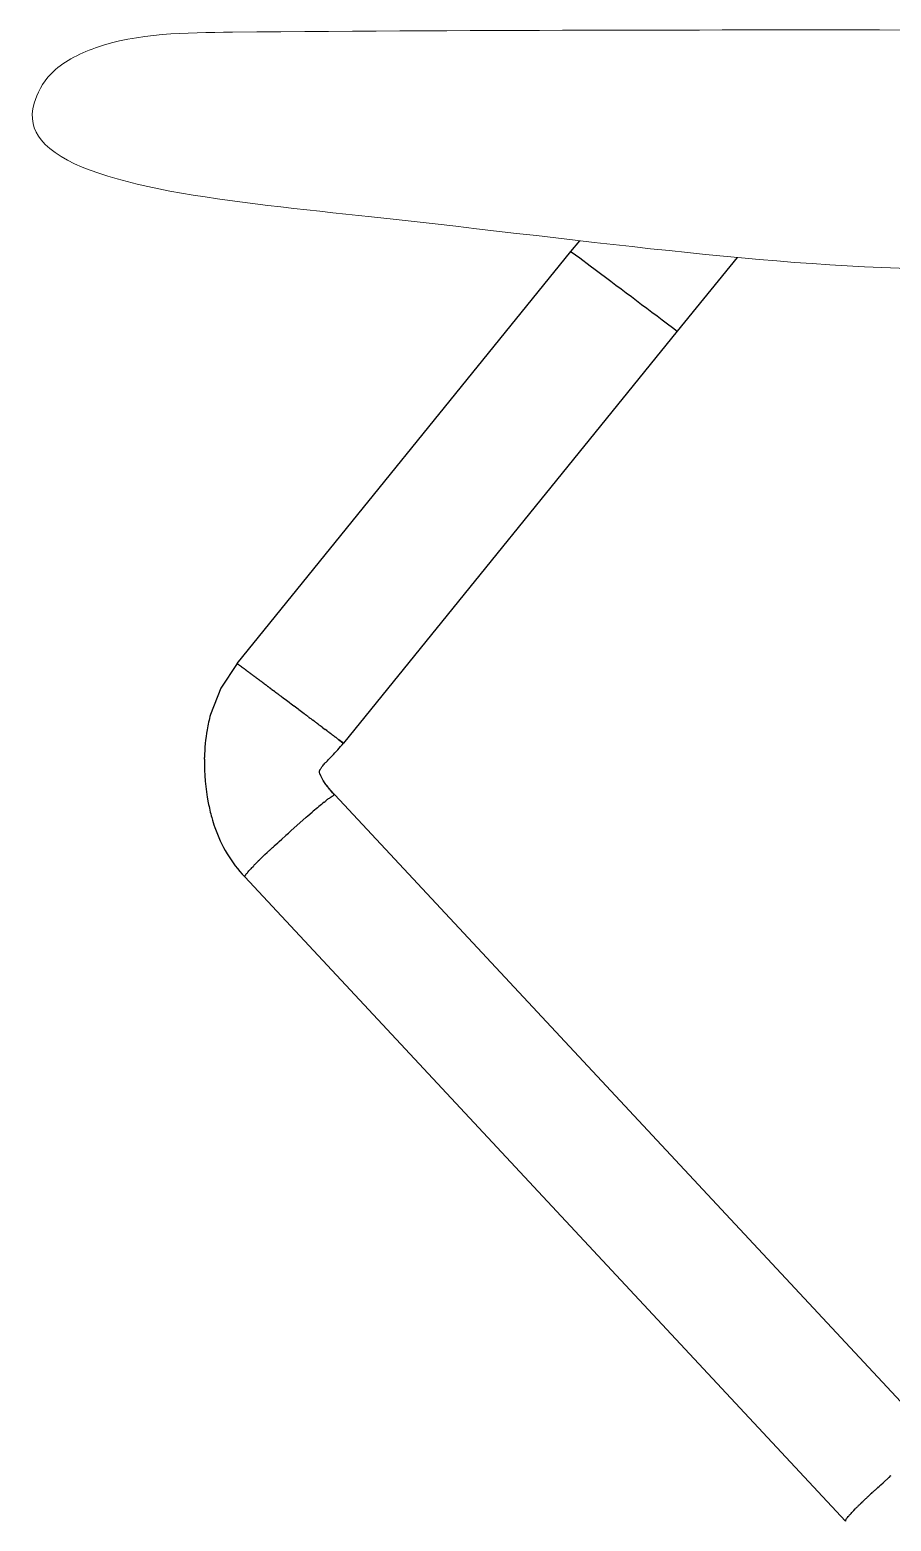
# Model space of a CAD drawing. Header units: millimetres. Extents: x 6152 to 28526, y 1087 to 12861.
# Drawn here: x 17463.2 to 17667.9, y 6131.2 to 6485.5 of the extents above; entities that cross this region are included whole.
import ezdxf

# ---------------------------------------------------------------- set-up
doc = ezdxf.new("R2010")
doc.units = ezdxf.units.MM
doc.header["$LTSCALE"] = 0.05
doc.layers.add('Board', color=52, linetype='Continuous', lineweight=13)

msp = doc.modelspace()

# ---------------------------------------------------------------- linework, layer by layer
for p, q in [((17591.77, 6432.87), (17593.86, 6435.45)), ((17512.42, 6334.97), (17591.77, 6432.87)), ((17631.26, 6431.46), (17617.05, 6413.93)), ((17617.05, 6413.93), (17537.69, 6316.04)), ((17615.92, 6414.8), (17617.05, 6413.93)), ((17512.42, 6334.97), (17512.42, 6334.97)), ((17512.42, 6334.97), (17512.43, 6334.97)), ((17512.42, 6334.97), (17512.42, 6334.97)), ((17512.43, 6334.97), (17512.43, 6334.97)), ((17512.43, 6334.97), (17512.43, 6334.96)), ((17512.44, 6334.96), (17512.43, 6334.96)), ((17512.45, 6334.95), (17512.44, 6334.96)), ((17512.44, 6334.96), (17512.44, 6334.96)), ((17512.45, 6334.95), (17512.46, 6334.95)), ((17512.47, 6334.94), (17512.46, 6334.95)), ((17512.49, 6334.93), (17512.47, 6334.94)), ((17512.47, 6334.94), (17512.47, 6334.94)), ((17512.51, 6334.91), (17512.49, 6334.93)), ((17512.49, 6334.93), (17512.49, 6334.93)), ((17512.51, 6334.91), (17512.56, 6334.88)), ((17512.56, 6334.88), (17512.58, 6334.86)), ((17512.59, 6334.86), (17512.61, 6334.84)), ((17512.62, 6334.83), (17512.61, 6334.84)), ((17512.62, 6334.83), (17512.65, 6334.81)), ((17512.65, 6334.81), (17512.65, 6334.81)), ((17512.65, 6334.81), (17512.68, 6334.79)), ((17512.69, 6334.78), (17512.68, 6334.79)), ((17512.73, 6334.75), (17512.72, 6334.76)), ((17512.77, 6334.72), (17512.76, 6334.73)), ((17512.82, 6334.69), (17512.8, 6334.7)), ((17512.82, 6334.69), (17513.02, 6334.54)), ((17513.04, 6334.53), (17513.02, 6334.54)), ((17513.12, 6334.47), (17513.06, 6334.51)), ((17513.16, 6334.43), (17513.14, 6334.45)), ((17513.21, 6334.4), (17513.19, 6334.42)), ((17513.21, 6334.4), (17513.23, 6334.38)), ((17513.26, 6334.37), (17513.23, 6334.38)), ((17513.26, 6334.37), (17513.28, 6334.35)), ((17513.31, 6334.33), (17513.28, 6334.35)), ((17513.31, 6334.33), (17513.33, 6334.31)), ((17513.36, 6334.29), (17513.33, 6334.31)), ((17513.36, 6334.29), (17513.39, 6334.27)), ((17513.41, 6334.25), (17513.39, 6334.27)), ((17513.41, 6334.25), (17513.44, 6334.23)), ((17513.47, 6334.21), (17513.44, 6334.23)), ((17513.47, 6334.21), (17513.5, 6334.19)), ((17513.53, 6334.16), (17513.5, 6334.19)), ((17513.53, 6334.16), (17513.56, 6334.14)), ((17513.59, 6334.12), (17513.56, 6334.14)), ((17513.59, 6334.12), (17513.61, 6334.11)), ((17513.66, 6334.07), (17513.61, 6334.11)), ((17513.66, 6334.07), (17513.71, 6334.03)), ((17513.72, 6334.02), (17513.77, 6333.99)), ((17513.79, 6333.97), (17513.77, 6333.99)), ((17513.79, 6333.97), (17513.82, 6333.95)), ((17513.86, 6333.92), (17513.82, 6333.95)), ((17513.93, 6333.86), (17513.88, 6333.91)), ((17513.93, 6333.86), (17513.99, 6333.82)), ((17514.01, 6333.81), (17514.05, 6333.78)), ((17514.09, 6333.75), (17514.05, 6333.78)), ((17514.09, 6333.75), (17514.12, 6333.73)), ((17514.16, 6333.69), (17514.12, 6333.73)), ((17514.16, 6333.69), (17514.24, 6333.64)), ((17514.24, 6333.63), (17514.24, 6333.64)), ((17514.24, 6333.63), (17514.31, 6333.59)), ((17514.33, 6333.57), (17514.37, 6333.54)), ((17514.41, 6333.51), (17514.37, 6333.54)), ((17514.41, 6333.51), (17514.44, 6333.49)), ((17514.49, 6333.45), (17514.44, 6333.49)), ((17514.58, 6333.39), (17514.5, 6333.44)), ((17514.75, 6333.26), (17514.63, 6333.34)), ((17514.84, 6333.19), (17514.77, 6333.25)), ((17514.84, 6333.19), (17514.9, 6333.14)), ((17515.02, 6333.05), (17514.97, 6333.09)), ((17515.02, 6333.05), (17515.11, 6332.99)), ((17515.12, 6332.98), (17515.11, 6332.99)), ((17515.12, 6332.98), (17515.18, 6332.94)), ((17515.31, 6332.84), (17515.25, 6332.88)), ((17515.31, 6332.84), (17515.4, 6332.77)), ((17515.41, 6332.77), (17515.4, 6332.77)), ((17515.41, 6332.77), (17515.47, 6332.72)), ((17515.51, 6332.69), (17515.56, 6332.65)), ((17515.61, 6332.62), (17515.7, 6332.55)), ((17515.71, 6332.54), (17515.7, 6332.55)), ((17515.71, 6332.54), (17515.78, 6332.49)), ((17515.92, 6332.39), (17515.86, 6332.43)), ((17515.92, 6332.39), (17516.02, 6332.31)), ((17516.03, 6332.3), (17516.02, 6332.31)), ((17516.03, 6332.3), (17516.1, 6332.25)), ((17516.25, 6332.14), (17516.19, 6332.19)), ((17516.25, 6332.14), (17516.36, 6332.06)), ((17516.36, 6332.06), (17516.36, 6332.06)), ((17516.36, 6332.06), (17516.44, 6332)), ((17516.59, 6331.88), (17516.53, 6331.93)), ((17516.59, 6331.88), (17516.71, 6331.8)), ((17516.71, 6331.8), (17516.71, 6331.8)), ((17516.71, 6331.8), (17516.8, 6331.73)), ((17516.95, 6331.61), (17517.07, 6331.52)), ((17517.08, 6331.52), (17517.07, 6331.52)), ((17517.46, 6331.23), (17517.46, 6331.24)), ((17517.46, 6331.23), (17517.57, 6331.15)), ((17517.73, 6331.03), (17517.86, 6330.94)), ((17517.87, 6330.93), (17517.86, 6330.94)), ((17517.87, 6330.93), (17517.96, 6330.86)), ((17518.16, 6330.72), (17518.07, 6330.78)), ((17518.38, 6330.55), (17518.29, 6330.62)), ((17518.61, 6330.38), (17518.51, 6330.45)), ((17518.85, 6330.2), (17518.74, 6330.28)), ((17519.1, 6330.01), (17518.98, 6330.1)), ((17519.1, 6330.01), (17519.11, 6330.01)), ((17519.34, 6329.83), (17519.23, 6329.91)), ((17519.45, 6329.75), (17519.37, 6329.81)), ((17519.61, 6329.63), (17519.49, 6329.72)), ((17519.61, 6329.63), (17519.62, 6329.62)), ((17519.7, 6329.56), (17519.62, 6329.62)), ((17519.88, 6329.43), (17519.75, 6329.52)), ((17520.16, 6329.22), (17520.03, 6329.32)), ((17520.16, 6329.22), (17520.17, 6329.21)), ((17520.26, 6329.14), (17520.17, 6329.21)), ((17520.4, 6329.03), (17520.31, 6329.1)), ((17520.55, 6328.92), (17520.46, 6328.99)), ((17520.7, 6328.81), (17520.61, 6328.88)), ((17520.7, 6328.81), (17521.06, 6328.54)), ((17521.18, 6328.46), (17521.06, 6328.54)), ((17521.18, 6328.46), (17521.27, 6328.39)), ((17521.28, 6328.38), (17521.27, 6328.39)), ((17521.28, 6328.38), (17521.37, 6328.31)), ((17521.39, 6328.29), (17521.48, 6328.23)), ((17521.5, 6328.21), (17521.59, 6328.15)), ((17521.73, 6328.04), (17521.59, 6328.15)), ((17521.73, 6328.04), (17521.8, 6327.99)), ((17523.03, 6327.07), (17522.94, 6327.13)), ((17523.03, 6327.07), (17523.69, 6326.58)), ((17523.79, 6326.5), (17523.69, 6326.58)), ((17524.83, 6325.72), (17523.89, 6326.43)), ((17524.97, 6325.62), (17525.91, 6324.91)), ((17525.93, 6324.89), (17525.91, 6324.91)), ((17526.95, 6324.13), (17526.03, 6324.82)), ((17527.1, 6324.02), (17528.35, 6323.08)), ((17528.47, 6322.99), (17528.49, 6322.98)), ((17528.75, 6322.78), (17528.77, 6322.77)), ((17529.16, 6322.47), (17529.05, 6322.56)), ((17529.36, 6322.32), (17529.34, 6322.34)), ((17529.36, 6322.32), (17529.48, 6322.23)), ((17529.57, 6322.16), (17529.77, 6322.01)), ((17529.78, 6322), (17529.77, 6322.01)), ((17529.78, 6322), (17529.92, 6321.9)), ((17530, 6321.84), (17530.37, 6321.56)), ((17530.76, 6321.27), (17530.52, 6321.45)), ((17530.76, 6321.27), (17530.84, 6321.21)), ((17530.87, 6321.19), (17530.92, 6321.15)), ((17530.98, 6321.11), (17530.92, 6321.15)), ((17530.98, 6321.11), (17531.18, 6320.95)), ((17531.2, 6320.94), (17531.27, 6320.89)), ((17531.32, 6320.85), (17531.39, 6320.8)), ((17531.43, 6320.77), (17531.45, 6320.75)), ((17531.61, 6320.63), (17531.54, 6320.69)), ((17531.79, 6320.5), (17531.72, 6320.55)), ((17531.85, 6320.45), (17531.94, 6320.38)), ((17531.98, 6320.36), (17532.17, 6320.21)), ((17532.83, 6319.71), (17532.4, 6320.04)), ((17532.83, 6319.71), (17533.34, 6319.33)), ((17533.39, 6319.29), (17533.4, 6319.29)), ((17533.74, 6319.03), (17533.4, 6319.29)), ((17534.18, 6318.7), (17533.95, 6318.87)), ((17534.41, 6318.53), (17534.46, 6318.49)), ((17534.51, 6318.46), (17534.46, 6318.49)), ((17534.65, 6318.35), (17534.53, 6318.44)), ((17534.71, 6318.3), (17534.67, 6318.33)), ((17534.71, 6318.3), (17534.72, 6318.3)), ((17534.78, 6318.25), (17534.72, 6318.3)), ((17534.84, 6318.2), (17534.81, 6318.23)), ((17534.84, 6318.2), (17534.85, 6318.2)), ((17534.91, 6318.15), (17534.85, 6318.2)), ((17534.97, 6318.11), (17534.93, 6318.13)), ((17534.97, 6318.11), (17534.98, 6318.1)), ((17535.03, 6318.06), (17534.98, 6318.1)), ((17535.03, 6318.06), (17535.06, 6318.04)), ((17535.14, 6317.98), (17535.09, 6318.01)), ((17535.14, 6317.98), (17535.17, 6317.96)), ((17535.19, 6317.94), (17535.17, 6317.96)), ((17535.25, 6317.9), (17535.2, 6317.93)), ((17535.25, 6317.9), (17535.27, 6317.88)), ((17535.3, 6317.86), (17535.27, 6317.88)), ((17535.39, 6317.79), (17535.31, 6317.85)), ((17535.39, 6317.79), (17535.42, 6317.77)), ((17535.46, 6317.74), (17535.42, 6317.77)), ((17535.51, 6317.7), (17535.46, 6317.74)), ((17535.46, 6317.74), (17535.46, 6317.74)), ((17535.51, 6317.7), (17535.55, 6317.67)), ((17535.56, 6317.66), (17535.6, 6317.63)), ((17535.61, 6317.63), (17535.65, 6317.6)), ((17535.65, 6317.59), (17535.65, 6317.6)), ((17535.65, 6317.59), (17535.74, 6317.53)), ((17535.78, 6317.5), (17535.74, 6317.53)), ((17535.81, 6317.47), (17535.78, 6317.49)), ((17535.95, 6317.36), (17535.97, 6317.35)), ((17535.99, 6317.34), (17536.01, 6317.32)), ((17536.02, 6317.32), (17536.04, 6317.3)), ((17536.06, 6317.29), (17536.11, 6317.25)), ((17536.13, 6317.23), (17536.11, 6317.25)), ((17536.13, 6317.23), (17536.23, 6317.16)), ((17536.24, 6317.15), (17536.28, 6317.11)), ((17536.31, 6317.1), (17536.28, 6317.11)), ((17536.31, 6317.1), (17536.34, 6317.07)), ((17536.37, 6317.05), (17536.34, 6317.07)), ((17536.37, 6317.05), (17536.39, 6317.03)), ((17536.52, 6316.93), (17536.39, 6317.03)), ((17536.52, 6316.93), (17536.56, 6316.91)), ((17536.56, 6316.91), (17537.53, 6316.17)), ((17537.47, 6316.21), (17536.59, 6316.87)), ((17537.55, 6316.15), (17537.53, 6316.17)), ((17537.53, 6316.17), (17537.53, 6316.17)), ((17537.55, 6316.15), (17537.59, 6316.12)), ((17537.6, 6316.11), (17537.59, 6316.12)), ((17537.6, 6316.11), (17537.61, 6316.11)), ((17537.62, 6316.1), (17537.61, 6316.11)), ((17537.63, 6316.09), (17537.62, 6316.1)), ((17537.64, 6316.08), (17537.63, 6316.09)), ((17537.66, 6316.07), (17537.64, 6316.08)), ((17537.66, 6316.07), (17537.66, 6316.06)), ((17537.67, 6316.06), (17537.66, 6316.06)), ((17537.67, 6316.05), (17537.67, 6316.06)), ((17537.67, 6316.06), (17537.67, 6316.06)), ((17537.67, 6316.05), (17537.68, 6316.05)), ((17537.68, 6316.05), (17537.68, 6316.05)), ((17537.68, 6316.05), (17537.69, 6316.04)), ((17537.69, 6316.04), (17537.69, 6316.04)), ((17537.69, 6316.04), (17537.69, 6316.04)), ((17537.69, 6316.04), (17537.69, 6316.04)), ((17504.66, 6312.26), (17504.66, 6312.62)), ((17533.12, 6302.02), (17533.33, 6302.19)), ((17533.33, 6302.19), (17533.63, 6302.43)), ((17533.63, 6302.43), (17533.65, 6302.44)), ((17533.65, 6302.44), (17533.69, 6302.47)), ((17533.69, 6302.47), (17533.71, 6302.49)), ((17534.51, 6303.08), (17534.65, 6303.18)), ((17534.65, 6303.18), (17534.82, 6303.31)), ((17534.82, 6303.31), (17534.87, 6303.34)), ((17534.87, 6303.34), (17534.9, 6303.36)), ((17534.9, 6303.36), (17534.98, 6303.42)), ((17534.98, 6303.42), (17535, 6303.43)), ((17535, 6303.43), (17535.02, 6303.44)), ((17535.02, 6303.44), (17535.07, 6303.48)), ((17535.07, 6303.48), (17535.1, 6303.49)), ((17535.1, 6303.49), (17535.11, 6303.5)), ((17535.11, 6303.5), (17535.2, 6303.56)), ((17535.2, 6303.56), (17535.22, 6303.57)), ((17535.22, 6303.57), (17535.24, 6303.58)), ((17535.24, 6303.58), (17535.25, 6303.59)), ((17535.38, 6303.67), (17535.44, 6303.7)), ((17535.54, 6303.75), (17535.54, 6303.75)), ((17535.67, 6303.76), (17535.67, 6303.75)), ((17535.67, 6303.75), (17535.68, 6303.75)), ((17535.68, 6303.75), (17535.68, 6303.75)), ((17535.68, 6303.75), (17678.43, 6150.67)), ((17525.24, 6295.23), (17528.87, 6298.44)), ((17528.87, 6298.44), (17529.25, 6298.77)), ((17529.25, 6298.77), (17530.3, 6299.68)), ((17530.3, 6299.68), (17530.43, 6299.79)), ((17530.43, 6299.79), (17530.52, 6299.87)), ((17522.42, 6292.69), (17523.04, 6293.25)), ((17523.06, 6293.27), (17523.91, 6294.04)), ((17523.94, 6294.07), (17524.03, 6294.15)), ((17524.04, 6294.16), (17524.61, 6294.66)), ((17524.61, 6294.67), (17524.7, 6294.75)), ((17524.61, 6294.66), (17524.61, 6294.67)), ((17524.72, 6294.76), (17525.24, 6295.23)), ((17519.06, 6289.6), (17519.59, 6290.1)), ((17520.16, 6290.63), (17520.28, 6290.74)), ((17520.28, 6290.74), (17520.63, 6291.07)), ((17520.63, 6291.07), (17520.72, 6291.15)), ((17520.72, 6291.15), (17520.8, 6291.22)), ((17520.8, 6291.22), (17520.81, 6291.23)), ((17520.81, 6291.23), (17521.05, 6291.45)), ((17521.05, 6291.45), (17521.29, 6291.67)), ((17521.05, 6291.45), (17521.05, 6291.45)), ((17521.29, 6291.67), (17521.35, 6291.72)), ((17521.29, 6291.67), (17521.29, 6291.67)), ((17521.35, 6291.72), (17521.64, 6291.98)), ((17521.64, 6291.98), (17522.08, 6292.38)), ((17522.08, 6292.38), (17522.42, 6292.69)), ((17515.87, 6286.41), (17516.22, 6286.79)), ((17516.22, 6286.79), (17516.37, 6286.94)), ((17516.37, 6286.94), (17516.52, 6287.1)), ((17516.52, 6287.1), (17516.6, 6287.19)), ((17516.6, 6287.19), (17516.7, 6287.29)), ((17516.7, 6287.29), (17516.83, 6287.42)), ((17516.83, 6287.42), (17516.93, 6287.53)), ((17516.93, 6287.53), (17516.96, 6287.56)), ((17517.51, 6288.11), (17517.52, 6288.12)), ((17517.52, 6288.12), (17517.54, 6288.14)), ((17517.54, 6288.14), (17517.74, 6288.33)), ((17518.2, 6288.78), (17518.54, 6289.11)), ((17518.54, 6289.11), (17518.77, 6289.33)), ((17518.77, 6289.33), (17519.06, 6289.6)), ((17514.24, 6284.31), (17514.26, 6284.39)), ((17514.24, 6284.31), (17514.24, 6284.31)), ((17657, 6131.21), (17514.25, 6284.29)), ((17514.26, 6284.42), (17514.27, 6284.44)), ((17514.26, 6284.4), (17514.26, 6284.42)), ((17514.26, 6284.39), (17514.26, 6284.4)), ((17514.26, 6284.28), (17514.26, 6284.28)), ((17514.26, 6284.28), (17514.26, 6284.28)), ((17514.27, 6284.44), (17514.27, 6284.44)), ((17514.34, 6284.56), (17514.37, 6284.62)), ((17514.49, 6284.81), (17514.51, 6284.84)), ((17514.49, 6284.81), (17514.49, 6284.81)), ((17514.51, 6284.84), (17514.52, 6284.85)), ((17514.86, 6285.29), (17514.87, 6285.31)), ((17514.87, 6285.31), (17514.92, 6285.36)), ((17515.04, 6285.51), (17515.24, 6285.73)), ((17515.24, 6285.73), (17515.25, 6285.74)), ((17515.25, 6285.74), (17515.32, 6285.82)), ((17515.32, 6285.82), (17515.48, 6285.99)), ((17665.96, 6140.32), (17667.41, 6141.62)), ((17667.41, 6141.62), (17667.46, 6141.67)), ((17667.46, 6141.67), (17667.77, 6141.95)), ((17667.77, 6141.95), (17667.89, 6142.06)), ((17663.18, 6137.8), (17663.19, 6137.8)), ((17663.19, 6137.8), (17663.39, 6137.98)), ((17663.41, 6138), (17663.45, 6138.04)), ((17663.45, 6138.04), (17663.45, 6138.04)), ((17664.07, 6138.6), (17664.64, 6139.13)), ((17664.69, 6139.17), (17665.11, 6139.55)), ((17665.13, 6139.57), (17665.26, 6139.68)), ((17665.26, 6139.69), (17665.4, 6139.81)), ((17665.26, 6139.68), (17665.26, 6139.69)), ((17665.42, 6139.83), (17665.96, 6140.32)), ((17665.96, 6140.32), (17665.96, 6140.32)), ((17659, 6133.73), (17659.36, 6134.1)), ((17659.36, 6134.1), (17659.5, 6134.25)), ((17659.5, 6134.26), (17659.74, 6134.5)), ((17659.74, 6134.5), (17659.75, 6134.51)), ((17659.75, 6134.51), (17659.77, 6134.53)), ((17659.77, 6134.53), (17659.8, 6134.56)), ((17659.8, 6134.57), (17659.84, 6134.6)), ((17659.84, 6134.6), (17659.87, 6134.64)), ((17660.67, 6135.43), (17660.7, 6135.45)), ((17660.7, 6135.45), (17660.9, 6135.64)), ((17660.9, 6135.64), (17660.93, 6135.68)), ((17660.93, 6135.68), (17661.14, 6135.88)), ((17661.15, 6135.88), (17661.44, 6136.17)), ((17661.44, 6136.17), (17661.64, 6136.35)), ((17661.64, 6136.35), (17661.64, 6136.35)), ((17662.21, 6136.89), (17662.27, 6136.95)), ((17662.27, 6136.95), (17662.35, 6137.02)), ((17657, 6131.21), (17657, 6131.21)), ((17657.01, 6131.2), (17657, 6131.21)), ((17657.06, 6131.42), (17657.07, 6131.44)), ((17658.95, 6133.68), (17658.98, 6133.7)), ((17658.98, 6133.7), (17659, 6133.73))]:
    msp.add_line(p, q)
for points in [[(17591.77, 6432.87), (17591.77, 6432.87), (17591.77, 6432.87), (17591.77, 6432.87), (17591.77, 6432.87), (17591.77, 6432.87), (17591.77, 6432.87), (17591.77, 6432.87), (17591.77, 6432.87), (17591.77, 6432.87), (17591.77, 6432.87), (17591.77, 6432.87), (17591.77, 6432.87), (17591.77, 6432.87), (17591.77, 6432.87), (17591.77, 6432.87), (17591.77, 6432.87), (17591.77, 6432.87), (17591.77, 6432.87), (17591.77, 6432.87), (17591.77, 6432.87), (17591.77, 6432.87), (17591.77, 6432.87), (17591.77, 6432.87), (17591.77, 6432.87), (17591.77, 6432.87), (17591.77, 6432.87), (17591.77, 6432.87), (17591.77, 6432.87), (17591.77, 6432.87), (17591.77, 6432.87), (17591.77, 6432.87), (17591.77, 6432.87), (17591.77, 6432.87), (17591.77, 6432.87), (17591.77, 6432.87), (17591.77, 6432.87), (17591.77, 6432.87), (17591.77, 6432.87), (17591.77, 6432.87), (17591.77, 6432.87), (17591.77, 6432.87), (17591.77, 6432.87), (17591.77, 6432.87), (17591.77, 6432.87), (17591.77, 6432.87), (17591.77, 6432.87), (17591.77, 6432.87), (17591.77, 6432.87), (17591.77, 6432.87), (17591.77, 6432.87), (17591.77, 6432.87), (17591.77, 6432.87), (17591.77, 6432.87), (17591.77, 6432.87), (17591.77, 6432.87), (17591.77, 6432.87), (17591.77, 6432.87), (17591.77, 6432.87), (17591.77, 6432.87), (17591.77, 6432.87), (17591.77, 6432.87), (17591.77, 6432.87), (17591.77, 6432.87), (17591.77, 6432.87), (17591.77, 6432.87), (17591.77, 6432.87), (17591.77, 6432.87), (17591.77, 6432.87), (17591.77, 6432.87), (17591.77, 6432.87), (17591.77, 6432.87), (17591.77, 6432.87), (17591.77, 6432.87), (17591.77, 6432.87), (17591.77, 6432.87), (17591.77, 6432.87), (17591.78, 6432.87), (17591.78, 6432.87), (17591.78, 6432.87), (17591.78, 6432.87), (17591.78, 6432.87), (17591.78, 6432.87), (17591.78, 6432.87), (17591.78, 6432.87), (17591.78, 6432.87), (17591.78, 6432.87), (17591.78, 6432.86), (17591.78, 6432.86), (17591.79, 6432.86), (17591.83, 6432.83), (17593.86, 6431.34), (17596.34, 6429.49, -0.000953), (17615.92, 6414.8)], [(17512.42, 6334.97), (17508.59, 6329.15), (17506.1, 6322.83, 0.025429), (17505.29, 6319.26, 0.037108), (17504.66, 6312.62)], [(17531.99, 6309.35), (17532.01, 6309.42), (17532.09, 6309.62, -0.017776), (17532.17, 6309.8, -0.015899), (17532.3, 6310.01, -0.013825), (17532.46, 6310.25, -0.01187), (17532.68, 6310.54, -0.009799), (17532.96, 6310.88, -0.00769), (17533.32, 6311.28, -0.005743), (17533.88, 6311.88, -0.001063), (17534.99, 6313.04, 0.021781), (17537.69, 6316.04)], [(17504.66, 6312.26, 0.051785), (17505.58, 6301.91, 0.020336), (17506.4, 6298.38, 0.016311), (17507.13, 6296.04, 0.106228), (17514.25, 6284.29)], [(17532.64, 6307.63, -0.024044), (17532.31, 6308.28, -0.023063), (17532.13, 6308.72, -0.023381), (17532.04, 6309.04, -0.021563), (17532, 6309.23), (17531.99, 6309.35)]]:
    msp.add_lwpolyline(points, format="xyb")
for centre, radius, start, end in [((17512.42, 6334.97), 0.00134, 357.8059, 175.7364), ((17504.38, 6323.45), 14.06, 54.4111, 54.418), ((17501.67, 6319.67), 18.7, 54.2862, 54.2981), ((17277.59, 6015.85), 396.22, 53.4183, 53.4201), ((17184.95, 5891.08), 551.62, 53.395, 53.397), ((17093.06, 5767.41), 705.7, 53.38, 53.3815), ((16825.47, 5407.54), 1154.15, 53.3553, 53.35651), ((16601.72, 5106.81), 1528.99, 53.34568, 53.34623), ((16577.81, 5074.67), 1569.04, 53.33974, 53.34228), ((16550.79, 5038.38), 1614.29, 53.33382, 53.3344), ((16526.23, 5005.38), 1655.42, 53.32661, 53.32796), ((16511.84, 4986.06), 1679.51, 53.32498, 53.32658), ((16455.03, 4909.79), 1774.61, 53.31495, 53.31623), ((16445.23, 4896.63), 1791.02, 53.31335, 53.31497), ((16374.24, 4801.36), 1909.83, 53.30361, 53.30481), ((16347.36, 4765.3), 1954.82, 53.29989, 53.30156), ((16282.43, 4678.21), 2063.44, 53.29257, 53.29369), ((16269.18, 4660.43), 2085.61, 53.29097, 53.29256), ((16175.07, 4534.22), 2243.05, 53.28189, 53.28294), ((16157.98, 4511.32), 2271.63, 53.28032, 53.2819), ((16041.02, 4354.54), 2467.23, 53.27165, 53.27261), ((16029.66, 4339.32), 2486.22, 53.27009, 53.27164), ((15914.69, 4185.25), 2678.46, 53.26183, 53.26272), ((15882.87, 4142.62), 2731.65, 53.26029, 53.26182), ((15878.6, 4136.91), 2738.79, 53.25862, 53.26029), ((15849.44, 4097.84), 2787.53, 53.25316, 53.25548), ((15841.2, 4086.8), 2801.31, 53.25223, 53.25314), ((15857.48, 4108.6), 2774.1, 53.25072, 53.25224), ((15851.85, 4101.06), 2783.52, 53.24893, 53.25072), ((15858.9, 4110.51), 2771.72, 53.24572, 53.24892), ((15851.52, 4100.62), 2784.06, 53.24213, 53.24271), ((15843.82, 4090.32), 2796.92, 53.24062, 53.24212), ((15839.29, 4084.25), 2804.5, 53.23866, 53.24062), ((15787.91, 4015.48), 2890.34, 53.23164, 53.23282), ((15776.76, 4000.56), 2908.97, 53.2302, 53.23165), ((15748.27, 3962.44), 2956.56, 53.22758, 53.22812), ((15737.79, 3948.41), 2974.07, 53.22635, 53.22758), ((15725.52, 3932), 2994.56, 53.22495, 53.22635), ((15690.4, 3885.01), 3053.22, 53.22233, 53.22282), ((15679.97, 3871.06), 3070.64, 53.22105, 53.22233), ((15662.97, 3848.32), 3099.04, 53.21971, 53.22105), ((15621.35, 3792.64), 3168.55, 53.2171, 53.21753), ((15609.82, 3777.22), 3187.8, 53.21578, 53.21709), ((15588.68, 3748.94), 3223.11, 53.21449, 53.21578), ((15540.45, 3684.44), 3303.64, 53.21189, 53.21228), ((15525.7, 3664.72), 3328.27, 53.21054, 53.21189), ((15503.45, 3634.97), 3365.42, 53.20931, 53.21054), ((15428.52, 3534.78), 3490.53, 53.20536, 53.20674), ((15406.14, 3504.86), 3527.9, 53.20419, 53.20536), ((15341.65, 3418.63), 3635.58, 53.20147, 53.20195), ((15291.45, 3351.53), 3719.37, 53.19915, 53.19982), ((15174.15, 3194.76), 3915.17, 53.19419, 53.19523), ((15093.02, 3086.32), 4050.6, 53.19148, 53.19194), ((15084.1, 3074.4), 4065.49, 53.19024, 53.19148), ((15037.77, 3012.5), 4142.81, 53.18933, 53.19025), ((14889.33, 2814.16), 4390.55, 53.18457, 53.1855), ((14809.2, 2707.11), 4524.26, 53.18224, 53.18313), ((14725.49, 2595.3), 4663.94, 53.17993, 53.18079), ((13747.27, 1288.91), 6295.98, 53.169478, 53.169699), ((13569.25, 1051.23), 6592.94, 53.168259, 53.168517), ((12996.68, 286.77), 7548.05, 53.164861, 53.165213), ((12935.72, 205.4), 7649.72, 53.164187, 53.164868), ((12812.41, 40.78), 7855.4, 53.163803, 53.164185), ((12744.34, -50.09), 7968.94, 53.163185, 53.163802), ((12627.2, -206.46), 8164.32, 53.162776, 53.163188), ((12547.12, -313.37), 8297.9, 53.162214, 53.162772), ((12436.94, -460.44), 8481.66, 53.161781, 53.162219), ((12343.86, -584.69), 8636.91, 53.161273, 53.161775), ((12241.64, -721.15), 8807.41, 53.160816, 53.161279), ((12134.47, -864.2), 8986.15, 53.16036, 53.160811), ((12041.18, -988.72), 9141.74, 53.15988, 53.160365), ((11918.67, -1152.25), 9346.07, 53.159475, 53.159877), ((11835.36, -1263.44), 9485.01, 53.158972, 53.159477), ((11696.26, -1449.11), 9717.01, 53.158617, 53.158974), ((11624.17, -1545.32), 9837.22, 53.158091, 53.158614), ((11467.04, -1755.04), 10099.28, 53.157785, 53.158099), ((11407.37, -1834.68), 10198.8, 53.157236, 53.157775), ((11230.79, -2070.36), 10493.28, 53.156978, 53.157252), ((11149.99, -2178.19), 10628.03, 53.156405, 53.156959), ((10986.51, -2396.39), 10900.68, 53.156195, 53.156428), ((8921.86, -5151.6), 14343.64, 53.150838, 53.151326), ((8529.97, -5674.6), 14997.18, 53.146403, 53.146543), ((8338.13, -5930.51), 15317, 53.145835, 53.146327), ((10063.48, -3628.88), 12440.49, 53.140147, 53.140729), ((10565.07, -2959.91), 11604.36, 53.134175, 53.134656), ((11036.36, -2331.38), 10818.76, 53.133556, 53.134034), ((10393.32, -3188.82), 11890.54, 53.125155, 53.125864), ((10288.87, -3328.07), 12064.61, 53.124674, 53.125034), ((10278.15, -3342.36), 12082.47, 53.124205, 53.124669), ((10124.21, -3547.57), 12339, 53.123501, 53.124213), ((9952.29, -3776.73), 12625.48, 53.122925, 53.123401), ((9777.95, -4009.13), 12916.01, 53.122606, 53.122924), ((9722.61, -4082.9), 13008.23, 53.122361, 53.122607), ((9564.17, -4294.09), 13272.25, 53.121835, 53.122361), ((9253.7, -4707.92), 13789.59, 53.121085, 53.121267), ((9149.63, -4846.63), 13963, 53.120731, 53.121081), ((9029.61, -5006.6), 14162.99, 53.120351, 53.120734), ((8532.84, -5668.72), 14990.74, 53.119196, 53.119637), ((8101.42, -6243.71), 15709.59, 53.117231, 53.117578), ((5207.2, -10100.75), 20531.75, 53.115519, 53.115725), ((6739.81, -8058.3), 17978.23, 53.115075, 53.115443), ((10771.15, -2686.27), 11261.8, 53.113338, 53.113507), ((13951.89, 1551.97), 5962.76, 53.110167, 53.110404), ((14322.13, 2045.27), 5345.98, 53.10869, 53.10931), ((14618.67, 2440.33), 4852.01, 53.10702, 53.10763), ((14733.6, 2593.45), 4660.55, 53.10613, 53.10679), ((14796.95, 2677.85), 4555.02, 53.10538, 53.10612), ((14954.42, 2887.61), 4292.73, 53.10389, 53.10422), ((15013.86, 2966.79), 4193.73, 53.1032, 53.10388), ((15048.04, 3012.32), 4136.79, 53.10231, 53.10321), ((15157.25, 3157.79), 3954.89, 53.10064, 53.10108), ((15196.62, 3210.22), 3889.32, 53.09992, 53.1006), ((15254.25, 3286.98), 3793.34, 53.09761, 53.09819), ((15340.16, 3401.38), 3650.28, 53.09272, 53.09379), ((15366.14, 3435.97), 3607.01, 53.09227, 53.09267), ((15360.2, 3428.06), 3616.91, 53.09145, 53.09233), ((15384.11, 3459.9), 3577.09, 53.09078, 53.0914), ((15395.21, 3474.68), 3558.6, 53.09016, 53.09084), ((15409.44, 3493.63), 3534.9, 53.08925, 53.0901), ((16207.8, 4556.05), 2205.95, 53.06435, 53.06602), ((16132.81, 4456.33), 2330.73, 53.05226, 53.05345), ((16106.39, 4421.2), 2374.68, 53.05135, 53.05219), ((16128.26, 4450.28), 2338.29, 53.05049, 53.0514), ((16090.11, 4399.55), 2401.77, 53.0494, 53.05046), ((16124.47, 4445.24), 2344.6, 53.04868, 53.0494), ((16110.26, 4426.34), 2368.24, 53.04745, 53.04869), ((16121.56, 4441.37), 2349.44, 53.04691, 53.04743), ((16119.68, 4438.86), 2352.58, 53.03856, 53.03989), ((16098.47, 4410.68), 2387.85, 53.03808, 53.03854), ((16121.84, 4441.74), 2348.98, 53.03697, 53.03809), ((16084.23, 4391.77), 2411.52, 53.03636, 53.03699), ((16125.02, 4445.97), 2343.69, 53.03538, 53.03632), ((16135.04, 4459.28), 2327.03, 53.03462, 53.03543), ((16139.1, 4464.67), 2320.28, 53.03381, 53.03458), ((16181.58, 4521.11), 2249.63, 53.03305, 53.03384), ((16281.57, 4653.95), 2083.37, 53.02891, 53.02981), ((16420.33, 4838.27), 1852.66, 53.0237, 53.02473), ((16554.61, 5016.61), 1629.42, 53.01807, 53.01927), ((16683.23, 5187.39), 1415.62, 53.01196, 53.01336), ((16828.56, 5380.31), 1174.09, 53.0041, 53.00528), ((16848.43, 5406.68), 1141.07, 53.00287, 53.00407), ((16964.18, 5560.29), 948.73, 52.99517, 52.99593), ((17065.9, 5695.24), 779.73, 52.98649, 52.9875), ((17225.17, 5906.41), 515.24, 52.9573, 52.9591), ((17247.98, 5936.62), 477.39, 52.9503, 52.9516), ((17303.88, 6010.64), 384.63, 52.9202, 52.9216), ((17310.39, 6019.24), 373.84, 52.9124, 52.9144), ((17311.54, 6020.77), 371.93, 52.9073, 52.9124), ((17313.57, 6023.45), 368.57, 52.9048, 52.9073), ((17311.81, 6021.13), 371.47, 52.9005, 52.9048), ((17312.93, 6022.6), 369.63, 52.8974, 52.9005), ((17308.44, 6016.67), 377.07, 52.894, 52.8975), ((17307.61, 6015.58), 378.44, 52.8904, 52.8939), ((17304.26, 6011.14), 384, 52.8878, 52.8905), ((17294.44, 5998.16), 400.28, 52.8819, 52.884), ((17276.92, 5975.02), 429.3, 52.8766, 52.878), ((17252.45, 5942.69), 469.85, 52.8704, 52.8726), ((17264.44, 5958.54), 449.97, 52.8409, 52.8429), ((17537.69, 6316.04), 0.00205, 295.1694, 128.8781), ((17604.17, 6214.07), 113.07, 129.7462, 130.642), ((17576.67, 6247.16), 70.05, 128.4392, 129.7556), ((17553.91, 6276.31), 33.07, 125.9273, 127.6574), ((17537.01, 6300.79), 3.3, 119.4278, 122.0747), ((17535.86, 6302.9), 0.906, 110.8053, 117.9139), ((17535.65, 6303.46), 0.306, 97.2287, 111.5019), ((17535.63, 6303.68), 0.0901, 64.1162, 99.3906), ((17535.64, 6303.71), 0.0524, 43.4175, 43.8897), ((17940.91, 5830.43), 623.56, 132.07527, 132.07797), ((17847.14, 5934.5), 483.48, 131.9503, 131.9552), ((17845.68, 5936.12), 481.29, 131.9347, 131.9364), ((17840.05, 5942.4), 472.86, 131.8254, 131.8279), ((17621.38, 6181.31), 148.98, 132.7988, 133.0964), ((17565.55, 6239.84), 68.1, 136.8498, 137.3378), ((17556.15, 6249.35), 54.74, 136.1096, 136.117), ((17545.93, 6259.28), 40.48, 135.6744, 135.6799), ((17544.1, 6261.06), 37.93, 135.1352, 135.6802), ((17548.17, 6257.01), 43.67, 134.599, 135.13), ((17582.68, 6221.76), 93, 133.8945, 134.2898), ((17599.66, 6204.16), 117.45, 133.9088, 133.9105), ((17514.29, 6284.32), 0.0451, 185.6974, 221.3119), ((17514.85, 6284.19), 0.629, 158.5255, 158.6293), ((17515.55, 6283.87), 1.4, 150.4462, 156.2041), ((17517.26, 6282.88), 3.38, 145.2025, 148.8709), ((17520.12, 6280.87), 6.87, 141.8892, 144.6039), ((17521.47, 6279.83), 8.57, 140.4175, 141.9849), ((17523.68, 6277.99), 11.45, 138.9707, 139.9349), ((17771.14, 6020.7), 159.27, 132.6754, 133.0871), ((17783.51, 6007.33), 177.48, 132.5911, 132.5958), ((17783.08, 6007.8), 176.85, 132.587, 132.591), ((17784.77, 6005.96), 179.34, 132.5581, 132.5683), ((17785.19, 6005.49), 179.97, 132.5495, 132.558), ((17798.04, 5991.47), 198.99, 132.321, 132.5453), ((18224.2, 5522.03), 833.01, 132.19788, 132.20085), ((18254.83, 5488.25), 878.62, 132.1962, 132.19763), ((18164.15, 5588.32), 743.57, 132.15257, 132.15473), ((18129.3, 5626.83), 691.63, 132.12157, 132.12383), ((17697.8, 6097.33), 53.2, 136.0414, 136.0522), ((17686.77, 6108.06), 37.81, 135.4968, 135.5158), ((17686.59, 6108.24), 37.56, 135.4232, 135.4288), ((17686.7, 6108.13), 37.71, 135.3388, 135.348), ((17690.92, 6103.93), 43.67, 134.4797, 135.3159), ((17710.75, 6083.77), 71.95, 134.11, 134.4937), ((17754.54, 6038.45), 134.97, 133.7858, 133.7906), ((17754.67, 6038.39), 135.09, 133.1886, 133.5186), ((17748.84, 6044.59), 126.59, 133.1821, 133.1851), ((17657.33, 6131.23), 0.33, 146.3896, 184.5465)]:
    msp.add_arc(centre, radius, start, end)
msp.add_open_spline([(17535.61, 6303.77), (17534.32, 6305.15), (17533.33, 6306.41), (17532.64, 6307.63)], degree=3)
for points, knots in [([(17535.68, 6303.75), (17535.59, 6303.85), (17535.4, 6304.05), (17535.06, 6304.42), (17534.51, 6305.04), (17534.07, 6305.57), (17533.8, 6305.92), (17533.43, 6306.4), (17533.16, 6306.78), (17532.97, 6307.08)], [0, 0, 0, 0, 0.39854, 0.803657, 1.538918, 2.865632, 2.865632, 2.865632, 6.098653, 6.098653, 6.098653, 6.098653]), ([(17657.07, 6131.44), (17657.1, 6131.49), (17657.17, 6131.62), (17657.37, 6131.9), (17657.69, 6132.31), (17658.25, 6132.93), (17658.68, 6133.39), (17658.95, 6133.68)], [0, 0, 0, 0, 0.195845, 0.434712, 1.038775, 1.743206, 2.937405, 2.937405, 2.937405, 2.937405])]:
    msp.add_open_spline(points, degree=3, knots=knots)
at = {"layer": 'Board'}
msp.add_open_spline([(17686.3, 6428.6), (17642.24, 6428.6), (17574.1, 6439.03), (17467.68, 6448.58), (17462.69, 6466.13), (17467.85, 6476.29), (17484.14, 6484.73), (17562.38, 6485.54), (17629.88, 6485.55), (17686.3, 6485.49), (17742.71, 6485.55), (17810.21, 6485.54), (17888.45, 6484.73), (17904.74, 6476.29), (17909.9, 6466.13), (17904.91, 6448.58), (17798.49, 6438.47), (17730.35, 6428.6), (17686.3, 6428.6)], degree=3, knots=[0, 0, 0, 0, 136.167469, 216.487987, 233.065049, 243.157724, 256.12334, 288.057761, 462.992225, 462.992225, 462.992225, 637.926688, 669.861109, 682.826725, 692.9194, 709.496462, 789.81698, 925.984449, 925.984449, 925.984449, 925.984449], dxfattribs=at)

doc.saveas('drawing.dxf')
